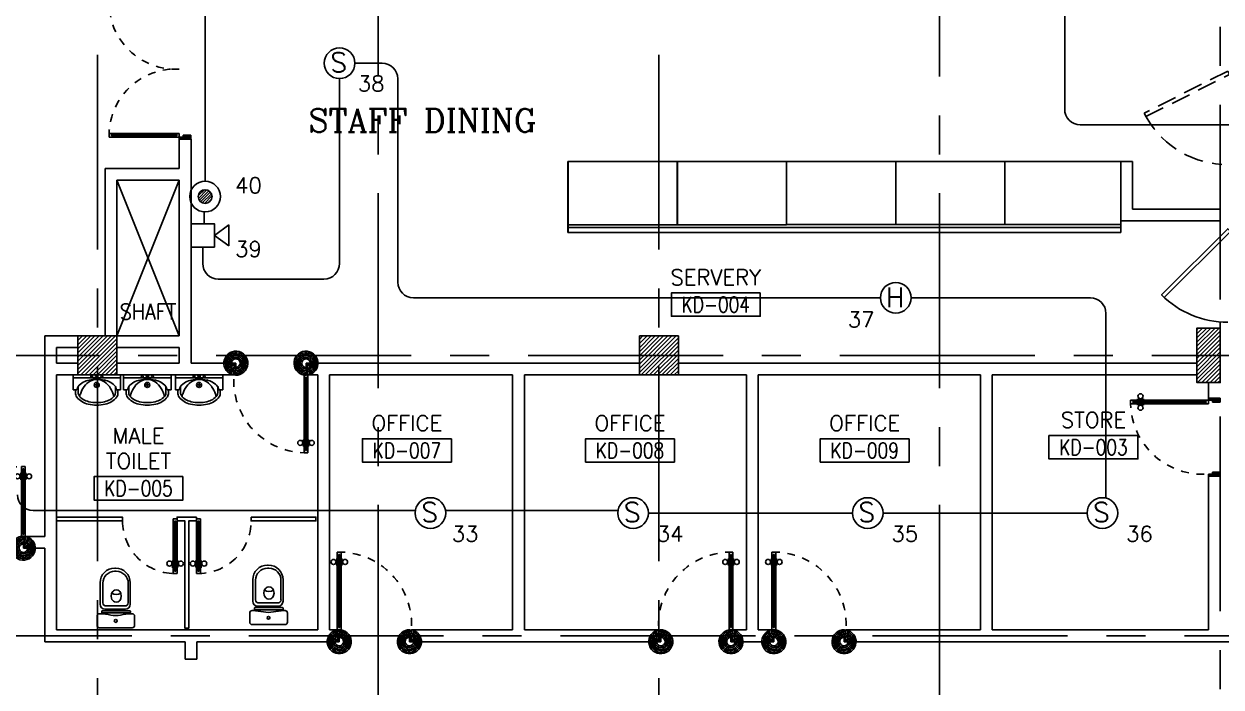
# Model space of a CAD drawing. Extents: x 0 to 93.3, y -13.5 to 76.8.
# Drawn here: x 23.64 to 38.99, y 45.56 to 54.07 of the extents above; entities that cross this region are included whole.
import ezdxf
from ezdxf.enums import TextEntityAlignment as Align

# ---------------------------------------------------------------- set-up
doc = ezdxf.new("R2010")
doc.units = 0
doc.header["$MEASUREMENT"] = 0
doc.linetypes.add('CENTERX2', pattern=[4, 2.5, -0.5, 0.5, -0.5])
doc.linetypes.add('HIDDEN', pattern=[0.375, 0.25, -0.125])
doc.layers.get('0').update_dxf_attribs({"color": 11, "linetype": 'CONTINUOUS'})
for name, color, linetype in [('AXES', 11, 'CENTERX2'), ('COL', 11, 'CONTINUOUS'), ('DOOR', 11, 'CONTINUOUS'), ('E-FIRE', 4, 'CONTINUOUS'), ('E-WIRE', 4, 'CONTINUOUS'), ('HAT', 11, 'CONTINUOUS'), ('PART', 11, 'CONTINUOUS'), ('RM-BOX', 11, 'CONTINUOUS'), ('RM-NAME', 11, 'CONTINUOUS'), ('RM-NO', 11, 'CONTINUOUS'), ('SHAFTS', 11, 'CONTINUOUS'), ('SLOPE', 11, 'CONTINUOUS'), ('SUNI-FUR', 11, 'CONTINUOUS'), ('WALL', 11, 'CONTINUOUS')]:
    doc.layers.add(name, color=color, linetype=linetype)
doc.styles.add('ROMANC', font='romanc', dxfattribs={"height": 0.1})
doc.styles.add('ROMANS', font='ROMANS.shx', dxfattribs={"width": 0.6})

# ---------------------------------------------------------------- blocks, each defined once
blk = doc.blocks.new('RM1')
at = {"layer": 'RM-BOX'}
blk.add_lwpolyline([(570, -200), (-570, -200), (-570, -500), (570, -500)], close=True, dxfattribs=at)
at = {"layer": 'RM-NAME', "style": 'ROMANS'}
for tag, p in [('ROOMNAME1', (0, 324)), ('ROOMNAME2', (0, 0))]:
    blk.add_attdef(tag, text='', height=200, dxfattribs=at).set_placement(p, align=Align.MIDDLE)
at = {"layer": 'RM-NO', "style": 'ROMANS', "width": 0.8}
blk.add_attdef('ROOMNO', text='', height=200, dxfattribs=at).set_placement((0, -350), align=Align.MIDDLE)
blk = doc.blocks.new('A$C272A55A0')
at = {"layer": 'DOOR', "color": 0, "linetype": 'ByBlock'}
for p, q in [((0, 900), (0, 1050)), ((50, 1050), (0, 1050)), ((25, 950), (50, 950)), ((25, 900), (25, 950)), ((50, 950), (50, 1050)), ((1750, 950), (1750, 1050)), ((1750, 1050), (1800, 1050)), ((1775, 950), (1750, 950)), ((1775, 900), (1775, 950)), ((1800, 1050), (1800, 900)), ((0, 900), (25, 900)), ((75, 900), (25, 900)), ((25, 850), (25, 900)), ((42, 850), (25, 850)), ((58, 870), (42, 870)), ((42, 870), (42, 850)), ((58, 850), (58, 870)), ((75, 850), (58, 850)), ((75, 900), (75, 850)), ((1725, 900), (1775, 900)), ((1725, 900), (1725, 850)), ((1725, 850), (1742, 850)), ((1742, 870), (1758, 870)), ((1742, 850), (1742, 870)), ((1758, 870), (1758, 850)), ((1758, 850), (1775, 850)), ((1800, 900), (1775, 900)), ((1775, 850), (1775, 900)), ((1718, 160), (1709, 160)), ((1709, 95), (1709, 160)), ((1725, 173), (1718, 173)), ((1718, 173), (1718, 83)), ((1718, 95), (1718, 160)), ((1775, 173), (1782, 173)), ((1782, 173), (1782, 83)), ((1782, 160), (1791, 160)), ((1782, 95), (1782, 160)), ((1791, 95), (1791, 160)), ((25, 50), (42, 50)), ((25, 50), (25, 0)), ((25, 0), (75, 0)), ((75, 0), (25, 0)), ((42, 50), (42, 30)), ((42, 30), (58, 30)), ((58, 50), (75, 50)), ((58, 50), (58, 30)), ((75, 50), (75, 0)), ((1718, 95), (1709, 95)), ((1725, 83), (1718, 83)), ((1742, 50), (1725, 50)), ((1725, 50), (1725, 0)), ((1775, 0), (1725, 0)), ((1725, 0), (1775, 0)), ((1742, 50), (1742, 30)), ((1758, 30), (1742, 30)), ((1775, 50), (1758, 50)), ((1758, 50), (1758, 30)), ((1775, 83), (1782, 83)), ((1775, 50), (1775, 0)), ((1782, 95), (1791, 95))]:
    blk.add_line(p, q, dxfattribs=at)
at = {"layer": 'DOOR', "color": 9, "linetype": 'ByBlock'}
for p, q in [((50, 1050), (0, 1010)), ((50, 1050), (0, 937)), ((50, 1050), (37, 950)), ((1750, 1050), (1800, 1010)), ((1750, 1050), (1800, 937)), ((1750, 1050), (1763, 950))]:
    blk.add_line(p, q, dxfattribs=at)
at = {"layer": 'DOOR', "linetype": 'ByBlock'}
for p, q in [((25, 850), (25, 50)), ((42, 850), (42, 50)), ((58, 850), (58, 50)), ((75, 50), (75, 850)), ((1725, 50), (1725, 850)), ((1742, 850), (1742, 50)), ((1758, 850), (1758, 50)), ((1775, 850), (1775, 50))]:
    blk.add_line(p, q, dxfattribs=at)
at = {"layer": 'DOOR', "color": 0, "linetype": 'ByBlock'}
for centre in [(1676, 128), (1824, 128)]:
    blk.add_circle(centre, 32.4, dxfattribs=at)
at = {"layer": 'DOOR', "color": 9, "linetype": 'ByBlock'}
for centre, radius, start, end in [((50, 1050), 54.4, 203.2074, 270), ((50, 1050), 74.4, 227.7764, 270), ((50, 1050), 94.4, 238.0182, 270), ((50, 1050), 114, 244.0838, 257.3774), ((50, 1050), 134, 248.1598, 259.28), ((50, 1050), 34.4, 180, 270), ((50, 1050), 14.4, 180, 270), ((1750, 1050), 14.4, 270, 0), ((1750, 1050), 34.4, 270, 0), ((1750, 1050), 54.4, 270, 336.7926), ((1750, 1050), 74.4, 270, 312.2236), ((1750, 1050), 94.4, 270, 301.9818), ((1750, 1050), 114, 282.6226, 295.9162), ((1750, 1050), 134, 280.72, 291.8402), ((50, 1050), 154, 251.1053, 256.2858), ((1750, 1050), 154, 283.7142, 288.8947)]:
    blk.add_arc(centre, radius, start, end, dxfattribs=at)
at = {"layer": 'DOOR', "linetype": 'HIDDEN', "ltscale": 0.5}
for centre, start, end in [((50, 851), 268.3174, 3.2965), ((1750, 851), 176.7035, 271.6826)]:
    blk.add_arc(centre, 851, start, end, dxfattribs=at)
at = {"layer": 'WALL', "linetype": 'ByBlock'}
blk.add_line((1800, 900), (1800, 1050), dxfattribs=at)
blk = doc.blocks.new('COL50')
at = {"layer": 'COL'}
blk.add_lwpolyline([(-250, 250), (-250, -250), (250, -250), (250, 250)], close=True, dxfattribs=at)
blk = doc.blocks.new('*X47')
at = {"color": 0}
for p, q in [((84179, 55117), (84663, 55601)), ((84179, 55170), (84610, 55601)), ((84179, 55223), (84557, 55601)), ((84179, 55276), (84504, 55601)), ((84179, 55329), (84451, 55601)), ((84179, 55382), (84398, 55601)), ((84179, 55435), (84345, 55601)), ((84179, 55488), (84292, 55601)), ((84179, 55541), (84239, 55601)), ((84179, 55594), (84186, 55601)), ((84216, 55101), (84679, 55564)), ((84269, 55101), (84679, 55511)), ((84322, 55101), (84679, 55458)), ((84375, 55101), (84679, 55405)), ((84428, 55101), (84679, 55352)), ((84481, 55101), (84679, 55299)), ((84534, 55101), (84679, 55246)), ((84587, 55101), (84679, 55193)), ((84640, 55101), (84679, 55140))]:
    blk.add_line(p, q, dxfattribs=at)
blk = doc.blocks.new('*X94')
at = {"color": 0}
for p, q in [((203889, 55131), (204359, 55601)), ((203889, 55184), (204306, 55601)), ((203889, 55237), (204253, 55601)), ((203889, 55290), (204199, 55601)), ((203889, 55343), (204146, 55601)), ((203889, 55396), (204093, 55601)), ((203889, 55449), (204040, 55601)), ((203889, 55502), (203987, 55601)), ((203889, 55555), (203934, 55601)), ((203912, 55101), (204389, 55578)), ((203965, 55101), (204389, 55525)), ((204018, 55101), (204389, 55472)), ((204071, 55101), (204389, 55419)), ((204124, 55101), (204389, 55366)), ((204177, 55101), (204389, 55313)), ((204230, 55101), (204389, 55260)), ((204283, 55101), (204389, 55207)), ((204336, 55101), (204389, 55154))]:
    blk.add_line(p, q, dxfattribs=at)
blk = doc.blocks.new('2')
at = {"layer": 'SUNI-FUR', "linetype": 'Continuous'}
for p, q in [((0.016, 0.724), (-0.003, 0.724)), ((0.014, 0.765), (0.004, 0.765)), ((-0.185, 0.576), (-0.185, 0.3)), ((-0.159, 0.57), (-0.159, 0.32)), ((-0.005, 0.487), (-0.029, 0.481)), ((0.019, 0.481), (-0.005, 0.487)), ((0.168, 0.32), (0.168, 0.57)), ((0.203, 0.3), (0.203, 0.576)), ((-0.065, 0.438), (-0.07, 0.406)), ((-0.07, 0.406), (-0.065, 0.375)), ((-0.029, 0.331), (-0.005, 0.326)), ((-0.005, 0.326), (0.019, 0.331)), ((0.06, 0.406), (0.055, 0.438)), ((0.057, 0.377), (0.06, 0.406)), ((-0.211, 0.18), (-0.17, 0.18)), ((-0.186, 0.199), (-0.186, 0.208)), ((-0.176, 0.218), (0.172, 0.218)), ((0.172, 0.189), (-0.176, 0.189)), ((-0.122, 0.237), (0.009, 0.237)), ((-0.113, 0.279), (0.008, 0.279)), ((0.001, 0.279), (0.123, 0.279)), ((0.008, 0.279), (0.001, 0.279)), ((0.009, 0.237), (0.14, 0.237)), ((0.174, 0.18), (0.211, 0.18)), ((0.174, 0.18), (0.174, 0.18)), ((0.182, 0.208), (0.182, 0.199)), ((-0.241, 0.03), (-0.241, 0.15)), ((0.211, 0), (-0.211, 0)), ((0.241, 0.15), (0.241, 0.03))]:
    blk.add_line(p, q, dxfattribs=at)
blk.add_circle((0.002, 0.087), 0.0184, dxfattribs=at)
for centre, radius, start, end in [((0.004, 0.576), 0.189, 90, 180), ((-0.005, 0.57), 0.154, 90, 180), ((0.014, 0.576), 0.189, 0, 90), ((0.014, 0.57), 0.154, 0, 90), ((0.013, 0.412), 0.082, 141.0758, 161.504), ((0.002, 0.421), 0.0682, 117.1532, 141.0758), ((-0.012, 0.421), 0.0682, 38.9242, 62.8468), ((-0.023, 0.412), 0.082, 18.496, 38.9242), ((-0.116, 0.322), 0.0432, 183.5129, 273.5129), ((0.013, 0.401), 0.082, 198.496, 218.9242), ((-0.007, 0.537), 0.112, 239.4234, 302.9162), ((0.002, 0.392), 0.0682, 218.9242, 242.8468), ((-0.012, 0.392), 0.0682, 297.1532, 321.0758), ((-0.029, 0.406), 0.0901, 321.0758, 341.504), ((0.125, 0.322), 0.0432, 266.4871, 356.4871), ((-0.211, 0.15), 0.03, 90, 180), ((-0.176, 0.208), 0.01, 90, 180), ((-0.176, 0.199), 0.01, 180, 270), ((-0.122, 0.3), 0.063, 180, 270), ((-0.201, -0.252), 0.433, 79.7535, 85.8109), ((0.075, 1.126), 0.973, 258.1938, 265.7347), ((-0.07, 1.126), 0.973, 274.2653, 281.8062), ((0.206, -0.252), 0.433, 94.1891, 100.2465), ((0.14, 0.3), 0.063, 270, 0), ((0.172, 0.208), 0.01, 0, 90), ((0.172, 0.199), 0.01, 270, 0), ((0.211, 0.15), 0.03, 0, 90), ((-0.211, 0.03), 0.03, 180, 270), ((0.211, 0.03), 0.03, 270, 0)]:
    blk.add_arc(centre, radius, start, end, dxfattribs=at)
blk = doc.blocks.new('A$C24ED45A6')
at = {"layer": 'DOOR', "color": 0, "linetype": 'ByBlock'}
for p, q in [((925, 1100), (925, 1150)), ((925, 1150), (975, 1150)), ((975, 1150), (925, 1150)), ((942, 1100), (925, 1100)), ((942, 1100), (942, 1120)), ((958, 1120), (942, 1120)), ((958, 1100), (958, 1120)), ((975, 1100), (958, 1100)), ((975, 1100), (975, 1150)), ((909, 1055), (909, 990)), ((918, 1055), (909, 1055)), ((918, 990), (909, 990)), ((918, 978), (918, 1068)), ((925, 1068), (918, 1068)), ((918, 1055), (918, 990)), ((925, 978), (918, 978)), ((975, 1068), (982, 1068)), ((975, 978), (982, 978)), ((982, 978), (982, 1068)), ((982, 1055), (982, 990)), ((982, 1055), (991, 1055)), ((982, 990), (991, 990)), ((991, 1055), (991, 990)), ((925, 150), (925, 200)), ((925, 200), (942, 200)), ((942, 200), (942, 180)), ((942, 180), (958, 180)), ((958, 180), (958, 200)), ((958, 200), (975, 200)), ((975, 200), (975, 150)), ((0, 0), (0, 150)), ((0, 150), (25, 150)), ((50, 0), (0, 0)), ((25, 150), (25, 100)), ((25, 100), (50, 100)), ((50, 100), (50, 0)), ((925, 150), (975, 150)), ((975, 100), (950, 100)), ((950, 100), (950, 0)), ((1000, 150), (975, 150)), ((975, 150), (975, 100)), ((1000, 150), (1000, 0)), ((950, 0), (1000, 0))]:
    blk.add_line(p, q, dxfattribs=at)
at = {"layer": 'DOOR', "linetype": 'ByBlock'}
for p, q in [((925, 1100), (925, 200)), ((942, 200), (942, 1100)), ((958, 200), (958, 1100)), ((975, 200), (975, 1100))]:
    blk.add_line(p, q, dxfattribs=at)
at = {"layer": 'DOOR', "color": 9, "linetype": 'ByBlock'}
for p, q in [((50, 0), (0, 114)), ((50, 0), (0, 40)), ((50, 0), (37, 100)), ((950, 0), (1000, 114)), ((950, 0), (963, 100)), ((950, 0), (1000, 40))]:
    blk.add_line(p, q, dxfattribs=at)
at = {"layer": 'DOOR', "color": 0, "linetype": 'ByBlock'}
for centre in [(876, 1023), (1024, 1023)]:
    blk.add_circle(centre, 32.4, dxfattribs=at)
at = {"layer": 'DOOR', "linetype": 'HIDDEN', "ltscale": 0.5}
blk.add_arc((950, 222), 928, 88.456, 184.4816, dxfattribs=at)
at = {"layer": 'DOOR', "color": 9, "linetype": 'ByBlock'}
for centre, radius, start, end in [((50, 0), 154, 103.7142, 108.8947), ((50, 0), 134, 100.72, 111.8402), ((50, 0), 114, 102.6226, 115.9162), ((50, 0), 94.4, 90, 121.9818), ((50, 0), 74.4, 90, 132.2236), ((50, 0), 54.4, 90, 156.7926), ((50, 0), 34.4, 90, 180), ((50, 0), 14.4, 90, 180), ((950, 0), 94.4, 58.0182, 90), ((950, 0), 74.4, 47.7764, 90), ((950, 0), 54.4, 23.2074, 90), ((950, 0), 34.4, 0, 90), ((950, 0), 14.4, 0, 90), ((950, 0), 134, 68.1598, 79.28), ((950, 0), 114, 64.0838, 77.3774), ((950, 0), 154, 71.1053, 76.2858)]:
    blk.add_arc(centre, radius, start, end, dxfattribs=at)
at = {"layer": 'WALL'}
blk.add_line((1000, 0), (1000, 150), dxfattribs=at)
blk = doc.blocks.new('3')
at = {"layer": 'SUNI-FUR', "linetype": 'Continuous'}
for p, q in [((-0.304, 0), (-0.304, -0.192)), ((0.304, 0), (-0.304, 0)), ((0.304, -0.192), (0.304, 0)), ((0.304, -0.039), (-0.304, -0.039)), ((-0.254, -0.192), (-0.239, -0.15)), ((-0.239, -0.228), (-0.239, -0.15)), ((0.032, -0.13), (-0.032, -0.13)), ((0.016, -0.021), (-0.015, -0.021)), ((0, -0.005), (0, -0.037)), ((0, -0.098), (0, -0.162)), ((0.239, -0.15), (0.254, -0.192)), ((0.239, -0.15), (0.239, -0.228)), ((-0.304, -0.192), (-0.254, -0.192)), ((-0.271, -0.228), (-0.271, -0.192)), ((0.254, -0.192), (0.304, -0.192)), ((0.271, -0.192), (0.271, -0.228))]:
    blk.add_line(p, q, dxfattribs=at)
for centre, radius in [((-0.065, -0.021), 0.0124), ((0, -0.13), 0.0325), ((0, -0.021), 0.0155), ((0.065, -0.021), 0.0124)]:
    blk.add_circle(centre, radius, dxfattribs=at)
for centre, radius, start, end in [((-0.085, -0.267), 0.193, 117.0377, 142.6695), ((0.104, -0.343), 0.328, 144.0392, 163.2739), ((-0.028, -0.365), 0.307, 103.0865, 118.1878), ((0.054, -0.312), 0.27, 118.7422, 143.0578), ((-0.008, -0.528), 0.47, 89.0532, 100.9895), ((-0.012, -0.189), 0.13, 84.8536, 119.4454), ((0, -0.527), 0.469, 78.0637, 90), ((0.003, -0.228), 0.168, 61.4441, 91.1678), ((-0.04, -0.297), 0.25, 35.9608, 60.2764), ((0.034, -0.367), 0.306, 62.9623, 78.0637), ((-0.104, -0.343), 0.328, 16.7261, 35.9608), ((0.085, -0.267), 0.193, 37.3305, 62.9623), ((-0.191, -0.235), 0.0807, 174.5539, 214.673), ((-0.083, -0.16), 0.212, 214.673, 239.0867), ((-0.187, -0.234), 0.0525, 173.0893, 213.2084), ((-0.083, -0.16), 0.18, 214.673, 239.0867), ((0.204, -0.373), 0.433, 163.2739, 167.375), ((0.089, -0.171), 0.167, 300.9133, 325.327), ((0.089, -0.171), 0.2, 300.9133, 325.327), ((-0.204, -0.373), 0.433, 12.7359, 16.7261), ((0.171, -0.228), 0.068, 325.327, 0), ((0.171, -0.228), 0.101, 325.327, 0), ((-0.035, -0.081), 0.305, 239.0867, 256.0699), ((-0.035, -0.081), 0.272, 239.0867, 256.0699), ((0, 0.062), 0.452, 256.0699, 270), ((0, 0.062), 0.419, 256.0699, 270), ((0, 0.062), 0.419, 270, 283.9301), ((0, 0.062), 0.452, 270, 283.9301), ((0.035, -0.081), 0.272, 283.9301, 300.9133), ((0.035, -0.081), 0.305, 283.9301, 300.9133)]:
    blk.add_arc(centre, radius, start, end, dxfattribs=at)
blk = doc.blocks.new('S')
at = {"layer": 'E-FIRE'}
blk.add_circle((0, 0), 197, dxfattribs=at)
at = {"layer": 'E-FIRE', "color": 3, "style": 'ROMANS'}
blk.add_text('S', height=250, dxfattribs=at).set_placement((-119, -115))
blk = doc.blocks.new('H')
at = {"layer": 'E-FIRE'}
blk.add_circle((0, 0), 197, dxfattribs=at)
at = {"layer": 'E-FIRE', "color": 3, "style": 'ROMANS'}
blk.add_text('H', height=250, dxfattribs=at).set_placement((-127, -118))
blk = doc.blocks.new('MCP')
at = {"color": 1}
for p, q in [((-88, -9), (9, 88)), ((-82, 33), (-33, 82)), ((-80, -36), (36, 80)), ((-66, -58), (58, 66)), ((-47, -74), (74, 47)), ((-23, -85), (85, 23)), ((10, -88), (88, -10))]:
    blk.add_line(p, q, dxfattribs=at)
at = {"layer": 'E-FIRE'}
blk.add_circle((0, 0), 197, dxfattribs=at)
at = {"layer": 'E-FIRE', "color": 4}
blk.add_circle((0, 0), 88.1, dxfattribs=at)
blk = doc.blocks.new('ES')
at = {"layer": 'E-FIRE'}
blk.add_line((-135, 485), (134, 485), dxfattribs=at)
for points in [[(-135, 485), (0, 300)], [(0, 300), (0, 300), (134, 485)]]:
    blk.add_lwpolyline(points, dxfattribs=at)
blk.add_lwpolyline([(-150, 0), (150, 0), (150, 300), (-150, 300)], close=True, dxfattribs=at)

msp = doc.modelspace()

# ---------------------------------------------------------------- hatches: boundary and pattern name
at = {"layer": 'HAT'}
h = msp.add_hatch(dxfattribs=at)
h.set_pattern_fill('ANSI31', color=256, scale=0.3, style=0)
h.set_pattern_definition([(45, (-344.765687, -12.711), (-0.0265165043, 0.0265165043), [])])
h.paths.add_polyline_path([(38.9795, 49.82), (38.9795, 50.17), (38.6795, 50.17), (38.6795, 49.82)])
h.paths.add_polyline_path([(38.6795, 49.47), (38.9795, 49.47), (38.9795, 49.82), (38.6795, 49.82)])

# ---------------------------------------------------------------- linework, layer by layer
at = {"layer": 'AXES'}
for p, q in [((24.5795, -12.8215), (24.5795, 76.0748)), ((31.7795, -12.8215), (31.7795, 76.0748)), ((38.9795, -1.4643), (38.9795, 75.7248)), ((28.1795, 5.4), (28.1795, 64.22)), ((35.3795, 5.4), (35.3795, 64.22)), ((92.6023, 49.82), (22.7795, 49.82)), ((81.0195, 46.22), (22.7795, 46.22))]:
    msp.add_line(p, q, dxfattribs=at)
at = {"layer": 'COL'}
for points in [[(31.5295, 50.07), (31.5295, 49.57), (32.0295, 49.57), (32.0295, 50.07)], [(38.9795, 50.17), (38.9795, 49.47), (38.6795, 49.47), (38.6795, 50.17)]]:
    msp.add_lwpolyline(points, close=True, dxfattribs=at)
at = {"layer": 'DOOR', "linetype": 'ByBlock'}
for p, q in [((25.5509, 47.72), (25.5509, 47.67)), ((25.5509, 47.72), (25.6009, 47.72)), ((25.5509, 47.07), (25.5509, 47.67)), ((25.5509, 47.67), (25.5679, 47.67)), ((25.5679, 47.67), (25.5679, 47.69)), ((25.5679, 47.69), (25.5839, 47.69)), ((25.5679, 47.67), (25.5679, 47.07)), ((25.5839, 47.69), (25.5839, 47.67)), ((25.5839, 47.67), (25.5839, 47.07)), ((25.5839, 47.67), (25.6009, 47.67)), ((25.6009, 47.67), (25.6009, 47.72)), ((25.6009, 47.67), (25.6009, 47.07)), ((25.8509, 47.67), (25.8509, 47.72)), ((25.9009, 47.72), (25.8509, 47.72)), ((25.8509, 47.67), (25.8509, 47.07)), ((25.8679, 47.67), (25.8509, 47.67)), ((25.8679, 47.69), (25.8679, 47.67)), ((25.8839, 47.69), (25.8679, 47.69)), ((25.8679, 47.67), (25.8679, 47.07)), ((25.8839, 47.67), (25.8839, 47.69)), ((25.8839, 47.67), (25.8839, 47.07)), ((25.9009, 47.67), (25.8839, 47.67)), ((25.9009, 47.72), (25.9009, 47.67)), ((25.9009, 47.07), (25.9009, 47.67)), ((25.5437, 47.1798), (25.5347, 47.1798)), ((25.5347, 47.115), (25.5347, 47.1798)), ((25.5437, 47.115), (25.5437, 47.1798)), ((25.6081, 47.1798), (25.6171, 47.1798)), ((25.6081, 47.115), (25.6081, 47.1798)), ((25.6171, 47.115), (25.6171, 47.1798)), ((25.8437, 47.1798), (25.8347, 47.1798)), ((25.8347, 47.115), (25.8347, 47.1798)), ((25.8437, 47.115), (25.8437, 47.1798)), ((25.9081, 47.1798), (25.9171, 47.1798)), ((25.9081, 47.115), (25.9081, 47.1798)), ((25.9171, 47.115), (25.9171, 47.1798)), ((25.5437, 47.115), (25.5347, 47.115)), ((25.5509, 47.1024), (25.5437, 47.1024)), ((25.5437, 47.0924), (25.5437, 47.1024)), ((25.5509, 47.0924), (25.5437, 47.0924)), ((25.5679, 47.07), (25.5509, 47.07)), ((25.5509, 47.07), (25.5509, 47.02)), ((25.5679, 47.07), (25.5679, 47.05)), ((25.6009, 47.07), (25.5839, 47.07)), ((25.5839, 47.07), (25.5839, 47.05)), ((25.6009, 47.1024), (25.6081, 47.1024)), ((25.6009, 47.0924), (25.6081, 47.0924)), ((25.6009, 47.07), (25.6009, 47.02)), ((25.6081, 47.115), (25.6171, 47.115)), ((25.6081, 47.0924), (25.6081, 47.1024)), ((25.8437, 47.115), (25.8347, 47.115)), ((25.8509, 47.1024), (25.8437, 47.1024)), ((25.8437, 47.0924), (25.8437, 47.1024)), ((25.8509, 47.0924), (25.8437, 47.0924)), ((25.8509, 47.07), (25.8679, 47.07)), ((25.8509, 47.07), (25.8509, 47.02)), ((25.8509, 47.02), (25.9009, 47.02)), ((25.9009, 47.02), (25.8509, 47.02)), ((25.8679, 47.07), (25.8679, 47.05)), ((25.8679, 47.05), (25.8839, 47.05)), ((25.8839, 47.07), (25.9009, 47.07)), ((25.8839, 47.07), (25.8839, 47.05)), ((25.9009, 47.1024), (25.9081, 47.1024)), ((25.9009, 47.0924), (25.9081, 47.0924)), ((25.9009, 47.07), (25.9009, 47.02)), ((25.9081, 47.115), (25.9171, 47.115)), ((25.9081, 47.0924), (25.9081, 47.1024))]:
    msp.add_line(p, q, dxfattribs=at)
at = {"layer": 'DOOR', "color": 97, "linetype": 'ByBlock'}
for p, q in [((25.6009, 47.02), (25.5509, 47.02)), ((25.5509, 47.02), (25.6009, 47.02)), ((25.5839, 47.05), (25.5679, 47.05))]:
    msp.add_line(p, q, dxfattribs=at)
at = {"layer": 'DOOR', "color": 11, "linetype": 'HIDDEN'}
msp.add_lwpolyline([(38.0034, 52.929), (38.026, 52.8843), (39.0971, 53.4254), (39.0745, 53.47), (38.0034, 52.929, 0.2646419), (38.9995, 52.27, 0.4142117)], format="xyb", dxfattribs=at)
at = {"layer": 'DOOR'}
msp.add_lwpolyline([(38.226, 50.5965), (38.2614, 50.5611), (39.1099, 51.4096), (39.0745, 51.445), (38.226, 50.5965, 0.1989107), (39.0745, 50.245, 0.4142117)], format="xyb", dxfattribs=at)
at = {"layer": 'DOOR', "linetype": 'ByBlock'}
for centre in [(25.5024, 47.1474), (25.6495, 47.1474), (25.8024, 47.1474), (25.9495, 47.1474)]:
    msp.add_circle(centre, 0.0324, dxfattribs=at)
at = {"layer": 'DOOR', "linetype": 'HIDDEN', "ltscale": 0.5}
for centre, start, end in [((25.5759, 47.6945), 179.96077, 272.12255), ((25.8759, 47.6945), 267.87745, 0.03923)]:
    msp.add_arc(centre, 0.675, start, end, dxfattribs=at)
at = {"layer": 'E-WIRE', "color": 4}
for p, q in [((25.9607, 52.0557), (25.9607, 59.2128)), ((27.6846, 51.0002), (27.6846, 53.3702)), ((28.4313, 53.3702), (28.4313, 50.7589)), ((25.9464, 51.6621), (25.9464, 51.5094)), ((25.9295, 51.2094), (25.9295, 51.0002)), ((26.1295, 50.8002), (27.4846, 50.8002)), ((34.6207, 50.5589), (28.6313, 50.5589)), ((35.0149, 50.5589), (37.3136, 50.5589)), ((37.5136, 47.9882), (37.5136, 50.3589)), ((28.6559, 47.8283), (23.7537, 47.8283)), ((31.2545, 47.8283), (29.0449, 47.8283)), ((34.2613, 47.7965), (31.646, 47.7965)), ((37.2707, 47.7965), (34.6555, 47.7965))]:
    msp.add_line(p, q, dxfattribs=at)
at = {"layer": 'E-WIRE'}
for p, q in [((36.9839, 54.634), (36.9839, 52.9808)), ((27.8817, 53.5702), (28.2313, 53.5702)), ((37.1839, 52.7808), (42.654, 52.7808))]:
    msp.add_line(p, q, dxfattribs=at)
for centre, start, end in [((28.2313, 53.3702), 360, 90), ((37.1839, 52.9808), 180, 270)]:
    msp.add_arc(centre, 0.2, start, end, dxfattribs=at)
at = {"layer": 'E-WIRE', "color": 4}
for centre, start, end in [((26.1295, 51.0002), 180, 270), ((27.4846, 51.0002), 270, 0), ((28.6313, 50.7589), 180, 270), ((37.3136, 50.3589), 0, 90), ((23.7537, 48.0283), 180, 270)]:
    msp.add_arc(centre, 0.2, start, end, dxfattribs=at)
at = {"layer": 'PART'}
msp.add_line((25.8509, 47.695), (25.8509, 47.745), dxfattribs=at)
for points in [[(24.0545, 47.695), (24.9009, 47.6945), (24.9009, 47.745), (24.0545, 47.745)], [(25.8509, 47.745), (25.8509, 47.695), (25.7509, 47.695), (25.7509, 46.318), (25.7009, 46.318), (25.7009, 47.695), (25.6009, 47.695), (25.6009, 47.745), (25.8509, 47.745)]]:
    msp.add_lwpolyline(points, dxfattribs=at)
msp.add_lwpolyline([(26.5509, 47.745), (27.3815, 47.745), (27.3815, 47.695), (26.5509, 47.6945)], close=True, dxfattribs=at)
at = {"layer": 'SHAFTS'}
for p, q in [((24.8295, 50.07), (25.6295, 52.07)), ((24.8295, 52.07), (25.6295, 50.07))]:
    msp.add_line(p, q, dxfattribs=at)
at = {"layer": 'SLOPE', "linetype": 'ByBlock'}
for p, q in [((30.6138, 52.3077), (32.0138, 52.3077)), ((32.0138, 52.3077), (30.6138, 52.3077)), ((32.0138, 52.3077), (30.6138, 52.3077)), ((30.6138, 52.3077), (32.0138, 52.3077)), ((30.6138, 52.3077), (30.6138, 51.4977)), ((30.6138, 51.3977), (30.6138, 52.3077)), ((30.6178, 51.4977), (30.6178, 52.3077)), ((30.6178, 52.3077), (30.6178, 51.3977)), ((32.0138, 51.4977), (32.0138, 52.3077)), ((32.0138, 51.4977), (32.0138, 52.3077)), ((32.0138, 51.4977), (32.0138, 52.3077)), ((32.0138, 51.4977), (32.0138, 52.3077)), ((32.0138, 51.4977), (32.0138, 52.3077)), ((32.0138, 51.4977), (32.0138, 52.3077)), ((32.0178, 52.3077), (32.0178, 51.4977)), ((33.4178, 52.3077), (32.0178, 52.3077)), ((33.4178, 52.3077), (32.0178, 52.3077)), ((32.0178, 52.3077), (32.0178, 51.4977)), ((33.4178, 52.3077), (37.7045, 52.3077)), ((33.4178, 51.4977), (33.4178, 52.3077)), ((33.4178, 51.4978), (33.4178, 52.3077)), ((33.4178, 52.3077), (34.8178, 52.3077)), ((33.4178, 51.4978), (33.4178, 52.3077)), ((33.4178, 51.4977), (33.4178, 52.3077)), ((36.2178, 52.3078), (34.8178, 52.3078)), ((34.8178, 52.3078), (34.8178, 51.4978)), ((34.8178, 51.4977), (34.8178, 52.3077)), ((34.8178, 51.4978), (34.8178, 52.3077)), ((34.8178, 52.3077), (34.8178, 51.4978)), ((36.2178, 51.4978), (36.2178, 52.3078)), ((36.2178, 52.3078), (36.2178, 51.4978)), ((36.2178, 52.3078), (36.2178, 51.4978)), ((36.7678, 52.3078), (36.2178, 52.3078)), ((36.7678, 52.3078), (36.2178, 52.3078)), ((36.2178, 51.4977), (36.2178, 52.3077)), ((36.2178, 51.4978), (36.2178, 52.3077)), ((37.7045, 51.3978), (37.7045, 52.3077)), ((30.6138, 51.4977), (32.0138, 51.4977)), ((30.6138, 51.4977), (32.0138, 51.4977)), ((30.6138, 51.4977), (32.0138, 51.4977)), ((30.6138, 51.4977), (32.0138, 51.4977)), ((32.0178, 51.4977), (30.6138, 51.4977)), ((32.0138, 51.4627), (30.6138, 51.4627)), ((32.0178, 51.4977), (30.6178, 51.4977)), ((32.0138, 51.4627), (30.6488, 51.4627)), ((33.4178, 51.4977), (32.0178, 51.4977)), ((32.0178, 51.4977), (33.4178, 51.4977)), ((32.0178, 51.4977), (33.4178, 51.4977)), ((33.4178, 51.4977), (32.0178, 51.4977)), ((33.4178, 51.4627), (32.0178, 51.4627)), ((33.4178, 51.4627), (32.0178, 51.4627)), ((34.8178, 51.4978), (33.4178, 51.4978)), ((34.8178, 51.4978), (33.4178, 51.4978)), ((34.8178, 51.4978), (33.4178, 51.4978)), ((34.8178, 51.4978), (33.4178, 51.4978)), ((37.7045, 51.4978), (33.4178, 51.4978)), ((34.8178, 51.4978), (33.4178, 51.4978)), ((34.8178, 51.4978), (33.4178, 51.4978)), ((34.8178, 51.4978), (33.4178, 51.4978)), ((34.8178, 51.4978), (33.4178, 51.4978)), ((34.8178, 51.4978), (33.4178, 51.4978)), ((37.7045, 51.4628), (33.4178, 51.4628)), ((34.8178, 51.4628), (33.4178, 51.4628)), ((34.8178, 51.4978), (36.2178, 51.4978)), ((36.2178, 51.4978), (34.8178, 51.4978)), ((36.2178, 51.4628), (34.8178, 51.4628)), ((37.6178, 51.4978), (36.2178, 51.4978)), ((36.2178, 51.4978), (37.6178, 51.4978)), ((36.2178, 51.4978), (37.6178, 51.4978)), ((37.6178, 51.4628), (36.2178, 51.4628)), ((32.0138, 51.3977), (30.6138, 51.3977)), ((33.4178, 51.3977), (32.0178, 51.3977)), ((34.8178, 51.3978), (33.4178, 51.3978)), ((36.2178, 51.3978), (34.8178, 51.3978)), ((37.7045, 51.3978), (36.2178, 51.3978))]:
    msp.add_line(p, q, dxfattribs=at)
at = {"layer": 'WALL'}
for p, q in [((25.6295, 52.595), (25.7795, 52.595)), ((25.6295, 52.595), (25.6295, 52.22)), ((25.7795, 52.595), (25.7795, 49.72)), ((24.6795, 52.22), (24.6795, 50.07)), ((25.6295, 52.22), (24.6795, 52.22)), ((25.1795, 52.22), (24.6795, 52.22)), ((24.6795, 52.22), (24.6795, 50.07)), ((37.7045, 51.545), (37.7045, 52.3077)), ((37.7045, 52.3077), (37.8545, 52.3077)), ((37.8545, 51.695), (37.8545, 52.3077)), ((24.8295, 52.07), (24.8295, 50.07)), ((25.6295, 52.07), (24.8295, 52.07)), ((24.8295, 52.07), (24.8295, 50.07)), ((25.1795, 52.07), (24.8295, 52.07)), ((25.6295, 52.07), (25.6295, 50.07)), ((38.9795, 51.695), (37.8545, 51.695)), ((38.9795, 51.545), (38.9795, 51.695)), ((38.9795, 51.545), (37.7045, 51.545)), ((38.9795, 51.445), (38.9795, 51.545)), ((38.9795, 50.07), (38.9795, 50.245)), ((23.9045, 50.07), (23.9045, 47.495)), ((23.9045, 50.07), (23.9045, 47.495)), ((24.3295, 50.07), (23.9045, 50.07)), ((24.3295, 50.07), (23.9045, 50.07)), ((24.3295, 50.07), (23.9045, 50.07)), ((24.8295, 50.07), (25.6295, 50.07)), ((24.8295, 50.07), (25.1795, 50.07)), ((24.3295, 49.92), (24.0545, 49.92)), ((24.0545, 49.92), (24.0545, 49.72)), ((24.8295, 49.92), (25.6295, 49.92)), ((25.6295, 49.92), (25.6295, 49.72)), ((24.3295, 49.72), (24.0545, 49.72)), ((24.8295, 49.72), (25.6295, 49.72)), ((25.7795, 49.72), (26.3045, 49.72)), ((26.3045, 49.72), (26.3045, 49.57)), ((27.3045, 49.72), (31.5295, 49.72)), ((27.3045, 49.57), (27.3045, 49.72)), ((38.6795, 49.72), (32.0295, 49.72)), ((24.0545, 49.57), (24.0545, 46.295)), ((24.0545, 49.57), (24.0545, 46.295)), ((24.3295, 49.57), (24.0545, 49.57)), ((24.3295, 49.57), (24.0545, 49.57)), ((24.8295, 49.57), (26.3045, 49.57)), ((27.3045, 49.57), (27.4045, 49.57)), ((27.4045, 49.57), (27.4045, 46.295)), ((27.5545, 49.57), (27.5545, 46.295)), ((27.5545, 49.57), (29.9045, 49.57)), ((29.9045, 49.57), (29.9045, 46.295)), ((30.0545, 49.57), (30.0545, 46.295)), ((30.0545, 49.57), (31.5295, 49.57)), ((32.9045, 49.57), (32.0295, 49.57)), ((32.9045, 49.57), (32.9045, 46.295)), ((35.9045, 49.57), (33.0545, 49.57)), ((33.0545, 49.57), (33.0545, 46.295)), ((35.9045, 49.57), (35.9045, 46.295)), ((36.0545, 49.57), (36.0545, 46.295)), ((38.6795, 49.57), (36.0545, 49.57)), ((38.8295, 49.271), (38.8295, 49.47)), ((38.8295, 49.271), (38.9795, 49.271)), ((38.8295, 46.295), (38.8295, 48.271)), ((38.8295, 48.271), (38.9795, 48.271)), ((23.9045, 47.495), (23.6795, 47.495)), ((23.6795, 47.495), (23.6795, 47.345)), ((23.6795, 47.495), (23.6795, 47.345)), ((23.6795, 47.495), (23.9045, 47.495)), ((23.9045, 47.345), (23.6795, 47.345)), ((23.6795, 47.345), (23.9045, 47.345)), ((23.9045, 47.345), (23.9045, 46.145)), ((23.9045, 47.345), (23.9045, 46.145)), ((27.4045, 46.295), (24.0545, 46.295)), ((25.4259, 46.295), (24.0545, 46.295)), ((27.6309, 46.295), (27.5545, 46.295)), ((27.6309, 46.295), (27.6309, 46.145)), ((29.9045, 46.295), (28.6309, 46.295)), ((28.6309, 46.295), (28.6309, 46.145)), ((31.7545, 46.295), (30.0545, 46.295)), ((31.7545, 46.295), (31.7545, 46.145)), ((32.9045, 46.295), (32.7545, 46.295)), ((33.2045, 46.295), (33.0545, 46.295)), ((33.2045, 46.295), (33.2045, 46.145)), ((34.2045, 46.295), (34.2045, 46.145)), ((35.9045, 46.295), (34.2045, 46.295)), ((38.8295, 46.295), (36.0545, 46.295)), ((25.7045, 46.145), (23.9045, 46.145)), ((25.1795, 46.145), (23.9045, 46.145)), ((25.7045, 45.92), (25.7045, 46.145)), ((25.8545, 45.92), (25.8545, 46.145)), ((27.6309, 46.145), (25.8545, 46.145)), ((31.7545, 46.145), (28.6309, 46.145)), ((33.2045, 46.145), (32.7545, 46.145)), ((39.3495, 46.145), (34.2045, 46.145)), ((25.7045, 45.92), (25.8545, 45.92))]:
    msp.add_line(p, q, dxfattribs=at)

# ---------------------------------------------------------------- block references
at = {"layer": 'COL', "xscale": 0.001000000047497451, "yscale": 0.0009999999892897904, "zscale": 0.001}
msp.add_blockref('COL50', (24.5795, 49.82), dxfattribs=at)
at = {"layer": 'DOOR', "color": 0, "yscale": 0.0009999999892897904, "zscale": 0.001}
for name, p, xscale, rotation in [('A$C272A55A0', (24.7292, 52.595), -0.0009999999892897904, 270), ('A$C24ED45A6', (26.3045, 49.72), -0.001000000047497451, 180), ('A$C24ED45A6', (38.9795, 48.271), 0.0009999999892897904, 90), ('A$C272A55A0', (21.8795, 48.3954), -0.001000000047497451, 180), ('A$C272A55A0', (21.8795, 48.3954), -0.001000000047497451, 180)]:
    msp.add_blockref(name, p, dxfattribs=dict(at, xscale=xscale, rotation=rotation))
for p, xscale in [((28.6309, 46.145), -0.001000000047497451), ((31.7545, 46.145), 0.001000000047497451), ((34.2045, 46.145), -0.001000000047497451)]:
    msp.add_blockref('A$C24ED45A6', p, dxfattribs=dict(at, xscale=xscale))
at = {"layer": 'E-FIRE', "color": 4, "zscale": 0.001}
for name, p, xscale, yscale in [('S', (27.6846, 53.5702), 0.0009999999892897904, 0.0009999999892897904), ('H', (34.8178, 50.5589), 0.001, 0.001), ('S', (28.8504, 47.7965), 0.0009999999892897904, 0.0009999999892897904), ('S', (31.449, 47.7965), 0.0009999999892897904, 0.0009999999892897904), ('S', (34.4584, 47.7965), 0.0009999999892897904, 0.0009999999892897904), ('S', (37.4678, 47.7965), 0.0009999999892897904, 0.0009999999892897904)]:
    msp.add_blockref(name, p, dxfattribs=dict(at, xscale=xscale, yscale=yscale))
at = {"layer": 'E-WIRE', "color": 4, "xscale": 0.0009999999892897904, "yscale": 0.0009999999892897904, "zscale": 0.001}
for name, p, rotation in [('MCP', (25.9607, 51.8586), 180), ('ES', (25.7795, 51.3594), 270)]:
    msp.add_blockref(name, p, dxfattribs=dict(at, rotation=rotation))
at = {"layer": 'HAT', "xscale": 0.001000000047497451, "yscale": 0.0009999999892897904, "zscale": 0.001}
for p, values in [((32.5096, 50.8221), {'ROOMNO': 'KD-004', 'ROOMNAME2': 'SERVERY'}), ((28.5486, 48.9493), {'ROOMNO': 'KD-007', 'ROOMNAME2': 'OFFICE'}), ((31.4093, 48.9493), {'ROOMNO': 'KD-008', 'ROOMNAME2': 'OFFICE'}), ((34.4193, 48.9493), {'ROOMNO': 'KD-009', 'ROOMNAME2': 'OFFICE'}), ((37.3529, 48.9912), {'ROOMNO': 'KD-003', 'ROOMNAME2': 'STORE'}), ((25.1062, 48.4633), {'ROOMNO': 'KD-005', 'ROOMNAME2': 'TOILET', 'ROOMNAME1': 'MALE'})]:
    msp.add_blockref('RM1', p, dxfattribs=at).add_auto_attribs(values)
for name, p in [('*X47', (-59.8497, -5.531)), ('*X94', (-172.359, -5.531))]:
    msp.add_blockref(name, p, dxfattribs=at)
at = {"layer": 'SUNI-FUR', "xscale": -1}
for name, p in [('3', (24.5707, 49.57)), ('3', (25.2194, 49.57)), ('3', (25.8829, 49.57)), ('2', (24.816, 46.3246)), ('2', (26.7746, 46.3638))]:
    msp.add_blockref(name, p, dxfattribs=at)

# ---------------------------------------------------------------- texts
at = {"layer": 'E-FIRE', "color": 4, "style": 'ROMANS'}
for s, p in [('38', (27.9175, 53.2093)), ('40', (26.3449, 51.9028)), ('39', (26.3449, 51.0843)), ('37', (34.2029, 50.1805)), ('33', (29.1254, 47.4298)), ('34', (31.7548, 47.4298)), ('35', (34.7642, 47.4298)), ('36', (37.7737, 47.4298))]:
    msp.add_text(s, height=0.2, dxfattribs=at).set_placement(p)
at = {"layer": 'RM-NAME', "style": 'ROMANC'}
msp.add_text('STAFF DINING', height=0.3, dxfattribs=at).set_placement((28.751, 52.8365), align=Align.MIDDLE)
at = {"layer": 'RM-NAME', "style": 'ROMANS', "width": 0.9}
msp.add_text('SHAFT', height=0.2, dxfattribs=at).set_placement((25.2292, 50.3813), align=Align.MIDDLE)

doc.saveas('drawing.dxf')
